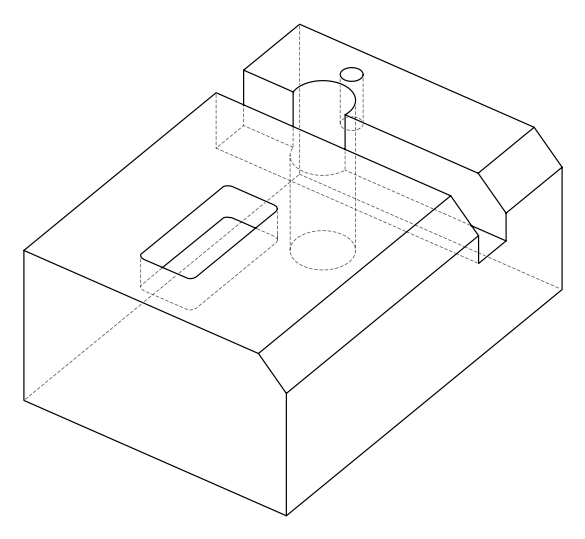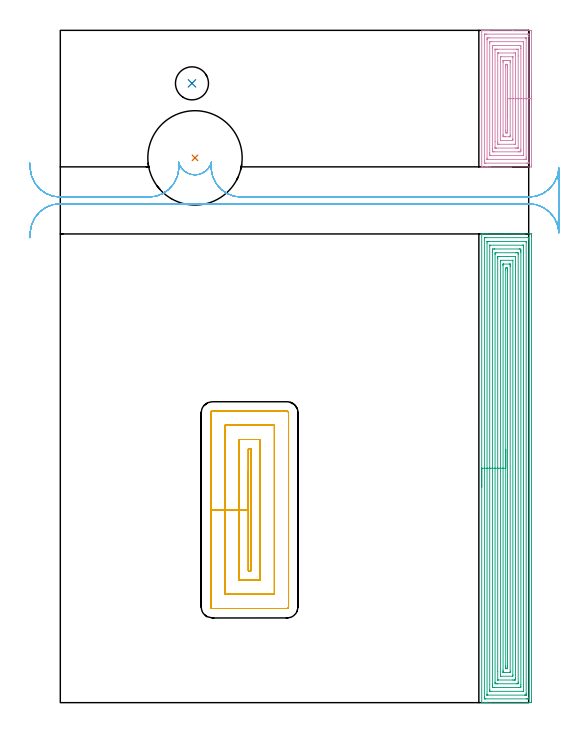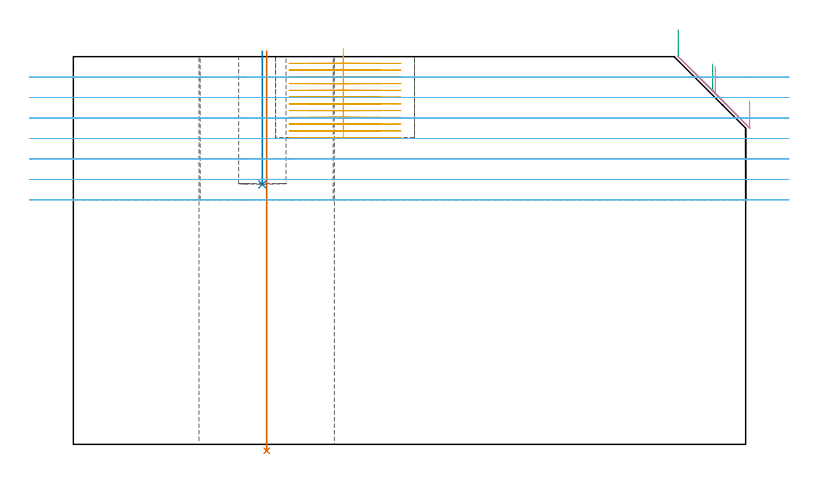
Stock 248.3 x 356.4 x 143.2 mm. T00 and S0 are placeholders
(PLAN: 6 operations, 4 tool changes, 57.8 min)
(1 INDEXABLE_INSERT_DRILL_THROUGH_HOLE_FROM_SOLID | STEP1HOLE | NXT0302_038 | 0.59 min | 281096 mm3)
(2 INDEXABLE_INSERT_DRILL_BLIND_HOLE_FROM_SOLID | STEP1POCKET | NXT0302_006 | 0.2 min | 11284 mm3)
(3 AREA_MILL | FG_CHAMFER_SURFACE | UGT0205_001 | 20.18 min | 89516 mm3)
(4 AREA_MILL_1 | FG_CHAMFER_SURFACE_1 | UGT0205_001 | 6.09 min | 28156 mm3)
(5 MILL_RECTANGULAR_POCKET | POCKET_RECTANGULAR_STRAIGHT | NXT0201_013 | Follow Part, ap 2.5, ae 75% | 21.38 min | 174932 mm3)
(6 MILL_RECTANGULAR_SLOT | SLOT_RECTANGULAR | UGT0201_004 | Follow Part, ap 8, ae 75% | 9.34 min | 421242 mm3)
(TOOL NXT0302_038 | Index. Insert Drill 50mm [880-D5000L50-04] | D50 PA176 FL200 Z2)
(TOOL NXT0302_006 | Index. Insert Drill 17.5mm [880-D1750L25-05] | D17.5 PA176 FL88 Z2)
(TOOL UGT0205_001 | Chamfer Mill 20 x 3 x 45 deg. | D20 FL50 Z2)
(TOOL NXT0201_013 | ENDMILL 10mm | D10 FL30 Z4)
(TOOL UGT0201_004 | End Mill 32 mm | D32 FL53 Z6)
(OP 1 INDEXABLE_INSERT_DRILL_THROUGH_HOLE_FROM_SOLID)
G17 G21 G94 G90
T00 M6
G54
G17 G0 G90 X71.4 Y288.8 S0 M3
G43 Z153.2 H1
G94 G81 G98 Z-2.373 F250. R145.2
G80
M5
M2
(OP 2 INDEXABLE_INSERT_DRILL_BLIND_HOLE_FROM_SOLID)
G17 G21 G94 G90
T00 M6
G54
G17 G0 G90 X69.8 Y328.3 S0 M3
G43 Z153.2 H1
G94 G81 G98 Z96. F250. R145.2
G80
M5
M2
(OP 3 AREA_MILL)
G17 G21 G94 G90
T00 M6
G54
G17 G0 G90 X223.4 Y114.25 S1061 M3
G43 Z153.2 H0
G94 G1 Y114.288 Z152.328 F250.
Y114.402 Z151.463
Y114.591 Z150.612
Y114.853 Z149.78
Y115.187 Z148.974
Y115.59 Z148.2
Y116.058 Z147.464
Y116.59 Z146.772
Y117.179 Z146.129
Y117.822 Z145.539
Y118.514 Z145.008
Y119.25 Z144.54
Y120.024 Z144.137
Y120.83 Z143.803
Y121.662 Z143.541
Y122.514 Z143.352
Y123.378 Z143.238
Y124.25 Z143.2
Y248.337
X223.406 Y248.49 Z143.193
X223.718 Y248.5 Z142.882
X224.074 Z142.526
X224.716 Z141.879
X225.917 Z140.68
X226.476 Z140.118
X235.73 Z130.867
X248.764 Z117.833
X249.365 Y248.495 Z117.233
X249.792 Y248.49 Z116.806
X249.795 Y248.328 Z116.803
X249.799 Y247.891 Z116.801
X249.8 Y247.449 Z116.8
Y1.06
X249.799 Y0.609 Z116.801
X249.795 Y0.172 Z116.803
X249.792 Y0.01 Z116.806
X249.365 Y0.005 Z117.233
X248.764 Y0. Z117.833
X227.957 Z138.638
X226.476 Z140.118
X225.917 Z140.68
X225.596 Z141.
X225.037 Z141.559
X224.716 Z141.879
X223.717 Z142.882
X223.495 Y0.005 Z143.104
X223.407 Y0.01 Z143.192
X223.4 Y0.163 Z143.2
Y124.25
X224.814 Z141.786
X224.815 Y246.005 Z141.785
X224.816 Y246.105 Z141.784
X224.825 Y246.49 Z141.775
X225.209 Y246.498 Z141.391
X225.596 Y246.499 Z141.004
X226.087 Y246.5 Z140.513
X247.604 Y246.499 Z118.996
X248.098 Y246.497 Z118.502
X248.295 Y246.49 Z118.305
X248.379 Y246.463 Z118.221
X248.384 Y246.207 Z118.216
X248.385 Y246.105 Z118.215
X248.386 Y245.313 Z118.214
X248.385 Y2.495 Z118.215
X248.384 Y2.395 Z118.216
X248.375 Y2.01 Z118.225
X247.991 Y2.002 Z118.609
X247.604 Y2.001 Z118.996
X247.113 Y2. Z119.487
X225.596 Y2.001 Z141.004
X225.102 Y2.003 Z141.498
X224.905 Y2.01 Z141.695
X224.821 Y2.037 Z141.779
X224.816 Y2.293 Z141.784
X224.815 Y2.395 Z141.785
X224.814 Y3.187 Z141.786
Y124.25
X226.228 Z140.372
X226.229 Y243.678 Z140.371
X226.234 Y244.32 Z140.366
X226.235 Y244.444 Z140.365
X226.245 Y244.49 Z140.355
X226.303 Y244.496 Z140.297
X226.476 Y244.498 Z140.124
X227.179 Y244.5 Z139.421
X246.546 Z120.054
X246.724 Y244.498 Z119.876
X246.901 Y244.494 Z119.699
X246.95 Y244.49 Z119.65
X246.965 Y244.484 Z119.635
X246.967 Y244.47 Z119.633
X246.97 Y244.404 Z119.63
X246.971 Y244.32 Z119.629
Y244.069
Y4.822
X246.966 Y4.18 Z119.634
X246.965 Y4.056 Z119.635
X246.955 Y4.009 Z119.645
X246.897 Y4.004 Z119.703
X246.724 Y4.002 Z119.876
X246.021 Y4. Z120.579
X226.654 Z139.946
X226.476 Y4.002 Z140.124
X226.299 Y4.006 Z140.301
X226.25 Y4.01 Z140.35
X226.235 Y4.016 Z140.365
X226.233 Y4.03 Z140.367
X226.23 Y4.096 Z140.37
X226.229 Y4.18 Z140.371
Y4.431
X226.228 Y124.25 Z140.372
X227.643 Z138.957
Y242.244
X227.645 Y242.445 Z138.955
X227.647 Y242.479 Z138.953
X227.65 Y242.49 Z138.95
X227.656 Y242.493 Z138.944
X227.708 Y242.497 Z138.892
X227.814 Y242.499 Z138.786
X244.997 Y242.5 Z121.603
X245.389 Y242.498 Z121.211
X245.487 Y242.496 Z121.113
X245.536 Y242.491 Z121.064
X245.551 Y242.487 Z121.049
X245.552 Y242.473 Z121.048
X245.555 Y242.374 Z121.045
X245.557 Y241.932 Z121.043
Y241.642
Y6.256
X245.555 Y6.055 Z121.045
X245.553 Y6.021 Z121.047
X245.55 Y6.01 Z121.05
X245.544 Y6.007 Z121.056
X245.492 Y6.003 Z121.108
X245.386 Y6.001 Z121.214
X228.203 Y6. Z138.397
X227.811 Y6.002 Z138.789
X227.713 Y6.004 Z138.887
X227.665 Y6.009 Z138.935
X227.649 Y6.013 Z138.951
X227.648 Y6.027 Z138.952
X227.645 Y6.126 Z138.955
X227.643 Y6.568 Z138.957
Y6.858
Y124.25
X229.057 Z137.543
Y239.025
X229.061 Y239.856 Z137.539
X229.063 Y239.912 Z137.537
X229.117 Y240.49 Z137.483
X229.367 Y240.496 Z137.233
X229.998 Y240.499 Z136.602
X230.244 Y240.5 Z136.356
X243.202 Y240.499 Z123.398
X243.45 Y240.498 Z123.15
X244.083 Y240.49 Z122.517
X244.137 Y239.856 Z122.463
X244.14 Y239.799 Z122.46
X244.143 Y238.964 Z122.457
Y238.902
Y9.475
X244.139 Y8.644 Z122.461
X244.137 Y8.588 Z122.463
X244.083 Y8.01 Z122.517
X243.833 Y8.004 Z122.767
X243.202 Y8.001 Z123.398
X242.957 Y8. Z123.643
X229.998 Y8.001 Z136.602
X229.75 Y8.002 Z136.85
X229.117 Y8.01 Z137.483
X229.063 Y8.644 Z137.537
X229.06 Y8.701 Z137.54
X229.057 Y9.536 Z137.543
Y9.598
Y124.25
X230.471 Z136.129
X230.472 Y237.591 Z136.128
X230.474 Y238.071 Z136.126
X230.478 Y238.476 Z136.122
X230.878 Y238.49 Z135.722
X231.336 Y238.499 Z135.264
X241.442 Y238.5 Z125.158
X241.9 Y238.499 Z124.7
X242.322 Y238.49 Z124.278
X242.722 Y238.474 Z123.878
X242.726 Y238.071 Z123.874
X242.728 Y237.659 Z123.872
X242.729 Y10.909 Z123.871
X242.726 Y10.429 Z123.874
X242.722 Y10.024 Z123.878
X242.322 Y10.01 Z124.278
X241.864 Y10.001 Z124.736
X231.758 Y10. Z134.842
X231.3 Y10.001 Z135.3
X230.878 Y10.01 Z135.722
X230.478 Y10.026 Z136.122
X230.474 Y10.429 Z136.126
X230.472 Y10.841 Z136.128
X230.471 Y124.25 Z136.129
X231.885 Z134.715
Y235.393
X231.886 Y236.156 Z134.714
X231.888 Y236.286 Z134.712
X231.892 Y236.467 Z134.708
X232.216 Y236.49 Z134.384
X232.429 Y236.498 Z134.171
X232.639 Y236.499 Z133.961
X233.308 Y236.5 Z133.292
X241.231 Z125.369
X241.282 Y236.498 Z125.318
X241.298 Y236.494 Z125.302
X241.308 Y236.489 Z125.292
X241.311 Y236.469 Z125.289
X241.314 Y236.415 Z125.286
X241.315 Y232.047 Z125.285
Y13.107
X241.314 Y12.344 Z125.286
X241.312 Y12.214 Z125.288
X241.308 Y12.033 Z125.292
X240.984 Y12.01 Z125.616
X240.771 Y12.002 Z125.829
X240.561 Y12.001 Z126.039
X239.892 Y12. Z126.708
X231.969 Z134.631
X231.918 Y12.002 Z134.682
X231.902 Y12.006 Z134.698
X231.892 Y12.011 Z134.708
X231.89 Y12.031 Z134.71
X231.886 Y12.085 Z134.714
X231.885 Y16.58 Z134.715
Y124.25
X233.3 Z133.3
Y233.83
Y234.052
X233.307 Y234.488 Z133.293
X233.519 Y234.5 Z133.081
X239.681 Z126.919
X239.894 Y234.489 Z126.706
X239.9 Y234.426 Z126.7
X239.901 Y14.67 Z126.699
X239.9 Y14.448 Z126.7
X239.893 Y14.012 Z126.707
X239.681 Y14. Z126.919
X233.519 Z133.081
X233.306 Y14.011 Z133.294
X233.3 Y14.074 Z133.3
Y124.25
X234.714 Z131.886
Y231.822
X234.717 Y232.393 Z131.883
X234.72 Y232.476 Z131.88
X234.722 Y232.49 Z131.878
X234.737 Y232.493 Z131.863
X234.778 Y232.497 Z131.822
X234.945 Y232.499 Z131.655
X238.133 Y232.5 Z128.467
X238.333 Y232.497 Z128.267
X238.433 Y232.493 Z128.167
X238.477 Y232.49 Z128.123
X238.479 Y232.461 Z128.121
X238.484 Y232.143 Z128.116
X238.485 Y231.822 Z128.115
X238.486 Y231.248 Z128.114
Y16.678
X238.483 Y16.107 Z128.117
X238.48 Y16.024 Z128.12
X238.478 Y16.01 Z128.122
X238.463 Y16.007 Z128.137
X238.422 Y16.003 Z128.178
X238.255 Y16.001 Z128.345
X235.067 Y16. Z131.533
X234.867 Y16.003 Z131.733
X234.768 Y16.007 Z131.832
X234.723 Y16.01 Z131.877
X234.721 Y16.039 Z131.879
X234.716 Y16.357 Z131.884
X234.715 Y16.678 Z131.885
X234.714 Y17.252 Z131.886
Y124.25
X236.128 Z130.472
Y229.144
X236.129 Y230.037 Z130.471
X236.13 Y230.067 Z130.47
X236.16 Y230.49 Z130.44
X236.588 Y230.495 Z130.012
X237.04 Y230.49 Z129.56
X237.069 Y230.037 Z129.531
X237.071 Y230.006 Z129.529
X237.072 Y229.144 Z129.528
Y19.356
X237.071 Y18.463 Z129.529
X237.07 Y18.433 Z129.53
X237.04 Y18.01 Z129.56
X236.612 Y18.005 Z129.988
X236.16 Y18.01 Z130.44
X236.131 Y18.463 Z130.469
X236.129 Y18.494 Z130.471
X236.128 Y19.356 Z130.472
Y124.25
Y125.122 Z130.51
Y125.986 Z130.624
Y126.838 Z130.813
Y127.67 Z131.075
Y128.476 Z131.409
Y129.25 Z131.812
Y129.986 Z132.281
Y130.678 Z132.812
Y131.321 Z133.401
Y131.91 Z134.044
Y132.442 Z134.736
Y132.91 Z135.472
Y133.313 Z136.246
Y133.647 Z137.052
Y133.909 Z137.884
Y134.098 Z138.736
Y134.212 Z139.6
Y134.25 Z140.472
G0 Z153.2
M5
M2
(OP 4 AREA_MILL_1)
G17 G21 G94 G90
T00 M6
G54
G17 G0 G90 X249.8 Y330.2 S1061 M3
G43 Z153.2 H0
Z126.8
G94 G1 Y330.162 Z125.928 F250.
Y330.048 Z125.064
Y329.859 Z124.212
Y329.597 Z123.38
Y329.263 Z122.574
Y328.86 Z121.8
Y328.392 Z121.064
Y327.86 Z120.372
Y327.271 Z119.729
Y326.628 Z119.14
Y325.936 Z118.609
Y325.2 Z118.14
Y324.426 Z117.737
Y323.62 Z117.403
Y322.788 Z117.141
Y321.936 Z116.952
Y321.072 Z116.838
Y320.2 Z116.8
Y284.579
X249.795 Y284.123 Z116.803
X249.791 Y284.01 Z116.805
X249.673 Y284. Z116.924
X227.929 Z138.666
X227.357 Z139.237
X226.74 Z139.857
X226.476 Z140.12
X225.86 Z140.737
X225.596 Z141.
X225.069 Z141.53
X224.363 Z142.236
X223.836 Z142.763
X223.661 Z142.938
X223.495 Y284.004 Z143.104
X223.406 Y284.01 Z143.192
X223.4 Y284.133 Z143.2
Y356.267
X223.406 Y356.39 Z143.192
X223.661 Y356.4 Z142.938
X224.363 Z142.236
X225.069 Z141.53
X225.596 Z141.
X225.86 Z140.737
X226.476 Z140.12
X226.74 Z139.857
X227.357 Z139.237
X239.967 Z126.63
X248.793 Z117.804
X249.365 Y356.395 Z117.232
X249.791 Y356.391 Z116.806
X249.795 Y356.257 Z116.803
X249.799 Y355.821 Z116.801
X249.8 Y355.381 Z116.8
Y320.2
X248.386 Z118.214
X248.385 Y286.36 Z118.215
X248.384 Y286.162 Z118.216
X248.381 Y286.064 Z118.219
X248.379 Y286.022 Z118.221
X248.314 Y286.01 Z118.286
X247.957 Y286.002 Z118.643
X247.604 Y286.001 Z118.996
X247.079 Y286. Z119.521
X225.596 Y286.001 Z141.004
X225.068 Y286.003 Z141.532
X224.899 Y286.01 Z141.701
X224.821 Y286.017 Z141.779
X224.816 Y286.258 Z141.784
X224.815 Y286.36 Z141.785
X224.814 Y287.151 Z141.786
X224.815 Y354.04 Z141.785
X224.816 Y354.238 Z141.784
X224.819 Y354.336 Z141.781
X224.821 Y354.378 Z141.779
X224.886 Y354.39 Z141.714
X225.243 Y354.398 Z141.357
X225.596 Y354.399 Z141.004
X226.121 Y354.4 Z140.479
X247.604 Y354.399 Z118.996
X248.132 Y354.397 Z118.468
X248.301 Y354.39 Z118.299
X248.379 Y354.383 Z118.221
X248.384 Y354.142 Z118.216
X248.385 Y354.04 Z118.215
X248.386 Y353.249 Z118.214
Y320.2
X246.972 Z119.628
X246.971 Y288.781 Z119.629
X246.966 Y288.141 Z119.634
X246.965 Y288.024 Z119.635
X246.854 Y288.009 Z119.746
X246.724 Y288.005 Z119.876
X245.982 Y288. Z120.618
X245.843 Z120.757
X226.615 Z139.985
X226.476 Y288.001 Z140.124
X226.337 Y288.005 Z140.263
X226.246 Y288.01 Z140.354
X226.234 Y288.017 Z140.366
X226.232 Y288.028 Z140.368
X226.23 Y288.057 Z140.37
X226.229 Y288.141 Z140.371
Y288.392
Y351.369
Y351.619
X226.234 Y352.259 Z140.366
X226.235 Y352.376 Z140.365
X226.346 Y352.391 Z140.254
X226.476 Y352.395 Z140.124
X227.218 Y352.4 Z139.382
X227.357 Z139.243
X246.585 Z120.015
X246.724 Y352.399 Z119.876
X246.863 Y352.395 Z119.737
X246.954 Y352.39 Z119.646
X246.966 Y352.383 Z119.634
X246.968 Y352.372 Z119.632
X246.97 Y352.343 Z119.63
X246.971 Y352.259 Z119.629
Y352.008
X246.972 Y320.2 Z119.628
X245.557 Z121.043
Y290.812
X245.554 Y290.214 Z121.046
X245.551 Y290.02 Z121.049
X245.364 Y290.01 Z121.236
X244.963 Y290.001 Z121.637
X244.886 Y290. Z121.714
X228.16 Z138.44
X227.821 Y290.005 Z138.779
X227.658 Y290.01 Z138.942
X227.65 Y290.101 Z138.95
X227.644 Y290.522 Z138.956
X227.643 Y290.812 Z138.957
Y291.414
Y349.588
X227.646 Y350.186 Z138.954
X227.65 Y350.38 Z138.95
X227.836 Y350.39 Z138.764
X228.237 Y350.399 Z138.363
X228.314 Y350.4 Z138.286
X245.04 Z121.56
X245.379 Y350.395 Z121.221
X245.542 Y350.39 Z121.058
X245.55 Y350.299 Z121.05
X245.556 Y349.878 Z121.044
X245.557 Y349.588 Z121.043
Y348.986
Y320.2
X244.143 Z122.457
Y293.423
X244.139 Y292.593 Z122.461
X244.137 Y292.539 Z122.463
X244.083 Y292.01 Z122.517
X243.785 Y292.004 Z122.815
X243.202 Y292.001 Z123.398
X242.909 Y292. Z123.691
X229.998 Y292.001 Z136.602
X229.702 Y292.002 Z136.898
X229.117 Y292.01 Z137.483
X229.064 Y292.593 Z137.536
X229.061 Y292.651 Z137.539
X229.057 Y293.484 Z137.543
Y293.545
Y346.977
X229.061 Y347.807 Z137.539
X229.063 Y347.861 Z137.537
X229.117 Y348.39 Z137.483
X229.415 Y348.396 Z137.185
X229.998 Y348.399 Z136.602
X230.291 Y348.4 Z136.309
X243.202 Y348.399 Z123.398
X243.498 Y348.398 Z123.102
X244.083 Y348.39 Z122.517
X244.136 Y347.807 Z122.464
X244.139 Y347.749 Z122.461
X244.143 Y346.916 Z122.457
Y346.855
Y320.2
X242.729 Z123.871
Y294.374
X242.728 Y294.169 Z123.872
X242.725 Y294.066 Z123.875
X242.722 Y294.022 Z123.878
X242.685 Y294.007 Z123.915
X242.322 Y294.003 Z124.278
X241.812 Y294. Z124.788
X241.442 Z125.158
X231.248 Z135.352
X230.878 Y294.003 Z135.722
X230.509 Y294.01 Z136.091
X230.478 Y294.02 Z136.122
X230.475 Y294.055 Z136.125
X230.472 Y294.128 Z136.128
X230.471 Y297.547 Z136.129
Y346.025
X230.472 Y346.231 Z136.128
X230.475 Y346.334 Z136.125
X230.478 Y346.378 Z136.122
X230.515 Y346.392 Z136.085
X230.878 Y346.397 Z135.722
X231.388 Y346.4 Z135.212
X231.758 Z134.842
X241.952 Z124.648
X242.322 Y346.397 Z124.278
X242.691 Y346.39 Z123.909
X242.722 Y346.38 Z123.878
X242.725 Y346.345 Z123.875
X242.728 Y346.272 Z123.872
X242.729 Y342.797 Z123.871
Y320.2
X241.315 Z125.285
X241.314 Y296.285 Z125.286
X241.313 Y296.156 Z125.287
X241.31 Y296.061 Z125.29
X241.308 Y296.022 Z125.292
X241.176 Y296.01 Z125.424
X240.869 Y296.003 Z125.731
X240.715 Y296. Z125.885
X232.639 Z133.961
X231.909 Y296.003 Z134.691
X231.9 Y296.01 Z134.7
X231.892 Y296.02 Z134.708
X231.89 Y296.156 Z134.71
X231.886 Y296.917 Z134.714
X231.885 Y297.046 Z134.715
X231.886 Y344.115 Z134.714
X231.887 Y344.244 Z134.713
X231.89 Y344.339 Z134.71
X231.892 Y344.378 Z134.708
X232.024 Y344.39 Z134.576
X232.331 Y344.397 Z134.269
X232.485 Y344.4 Z134.115
X240.561 Z126.039
X241.291 Y344.397 Z125.309
X241.3 Y344.39 Z125.3
X241.308 Y344.38 Z125.292
X241.31 Y344.244 Z125.29
X241.314 Y343.483 Z125.286
X241.315 Y343.354 Z125.285
Y320.2
X239.9 Z126.7
Y298.827
X239.898 Y298.607 Z126.702
X239.893 Y298.384 Z126.707
X239.879 Y298.01 Z126.721
X239.681 Y298.002 Z126.919
X239.618 Y298.001 Z126.982
X233.456 Y298. Z133.144
X233.334 Y298.007 Z133.266
X233.308 Y298.01 Z133.292
X233.304 Y298.022 Z133.296
X233.301 Y298.042 Z133.299
X233.3 Y298.064 Z133.3
Y298.158
Y341.573
X233.302 Y341.793 Z133.298
X233.307 Y342.016 Z133.293
X233.321 Y342.39 Z133.279
X233.519 Y342.398 Z133.081
X233.582 Y342.399 Z133.018
X239.744 Y342.4 Z126.856
X239.866 Y342.393 Z126.734
X239.892 Y342.39 Z126.708
X239.896 Y342.378 Z126.704
X239.899 Y342.358 Z126.701
X239.9 Y342.336 Z126.7
Y342.241
Y320.2
X238.486 Z128.114
Y300.927
X238.485 Y300.608 Z128.115
X238.48 Y300.043 Z128.12
X238.478 Y300.01 Z128.122
X238.446 Y300.007 Z128.154
X238.371 Y300.003 Z128.229
X238.221 Y300.001 Z128.379
X237.92 Y300. Z128.68
X235.881 Z130.719
X235.28 Y300.003 Z131.32
X234.995 Y300.006 Z131.605
X234.721 Y300.021 Z131.879
X234.717 Y300.287 Z131.883
X234.715 Y300.608 Z131.885
X234.714 Y301.18 Z131.886
Y339.473
X234.715 Y339.792 Z131.885
X234.72 Y340.357 Z131.88
X234.722 Y340.39 Z131.878
X234.754 Y340.393 Z131.846
X234.829 Y340.397 Z131.771
X234.979 Y340.399 Z131.621
X235.28 Y340.4 Z131.32
X236.16 Z130.44
X237.319 Z129.281
X237.92 Y340.397 Z128.68
X238.205 Y340.394 Z128.395
X238.479 Y340.379 Z128.121
X238.483 Y340.113 Z128.117
X238.485 Y339.792 Z128.115
X238.486 Y339.22 Z128.114
Y320.2
X237.072 Z129.528
Y303.28
X237.07 Y302.389 Z129.53
X237.069 Y302.36 Z129.531
X237.04 Y302.01 Z129.56
X236.54 Y302.005 Z130.06
X236.16 Y302.01 Z130.44
X236.131 Y302.389 Z130.469
X236.13 Y302.42 Z130.47
X236.128 Y303.28 Z130.472
Y337.12
X236.13 Y338.011 Z130.47
X236.131 Y338.04 Z130.469
X236.16 Y338.39 Z130.44
X236.66 Y338.395 Z129.94
X237.04 Y338.39 Z129.56
X237.069 Y338.011 Z129.531
X237.07 Y337.98 Z129.53
X237.072 Y337.12 Z129.528
Y320.2
Y319.328 Z129.566
Y318.464 Z129.68
Y317.612 Z129.869
Y316.78 Z130.131
Y315.974 Z130.465
Y315.2 Z130.868
Y314.464 Z131.336
Y313.772 Z131.868
Y313.129 Z132.457
Y312.54 Z133.1
Y312.008 Z133.792
Y311.54 Z134.528
Y311.137 Z135.302
Y310.803 Z136.108
Y310.541 Z136.94
Y310.352 Z137.791
Y310.238 Z138.656
Y310.2 Z139.528
G0 Z153.2
M5
M2
(OP 5 MILL_RECTANGULAR_POCKET)
G17 G21 G94 G90
T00 M6
G54
G17 G0 G90 X99.7 Y122.695 S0 M3
G43 Z153.2 H0
Z146.2
G94 G1 Y102.2 Z140.708 F250.
Y69.9 F500.
X101.
Y134.5
X99.7
Y102.2
X94.7
Y64.9
X106.
Y139.5
X94.7
Y102.2
X87.2
Y57.4
X113.5
Y147.
X87.2
Y102.2
X79.7
Y50.8
G3 X80.6 Y49.9 R0.9
G1 X120.1
G3 X121. Y50.8 R0.9
G1 Y153.6
G3 X120.1 Y154.5 R0.9
G1 X80.6
G3 X79.7 Y153.6 R0.9
G1 Y102.2
Y101.2
G0 X99.7 Y122.695 Z143.708
G1 Y102.2 Z138.217 F250.
Y69.9 F500.
X101.
Y134.5
X99.7
Y102.2
X94.7
Y64.9
X106.
Y139.5
X94.7
Y102.2
X87.2
Y57.4
X113.5
Y147.
X87.2
Y102.2
X79.7
Y50.8
G3 X80.6 Y49.9 R0.9
G1 X120.1
G3 X121. Y50.8 R0.9
G1 Y153.6
G3 X120.1 Y154.5 R0.9
G1 X80.6
G3 X79.7 Y153.6 R0.9
G1 Y102.2
Y101.2
G0 X99.7 Y122.695 Z141.217
G1 Y102.2 Z135.725 F250.
Y69.9 F500.
X101.
Y134.5
X99.7
Y102.2
X94.7
Y64.9
X106.
Y139.5
X94.7
Y102.2
X87.2
Y57.4
X113.5
Y147.
X87.2
Y102.2
X79.7
Y50.8
G3 X80.6 Y49.9 R0.9
G1 X120.1
G3 X121. Y50.8 R0.9
G1 Y153.6
G3 X120.1 Y154.5 R0.9
G1 X80.6
G3 X79.7 Y153.6 R0.9
G1 Y102.2
Y101.2
G0 X99.7 Y122.695 Z138.725
G1 Y102.2 Z133.233 F250.
Y69.9 F500.
X101.
Y134.5
X99.7
Y102.2
X94.7
Y64.9
X106.
Y139.5
X94.7
Y102.2
X87.2
Y57.4
X113.5
Y147.
X87.2
Y102.2
X79.7
Y50.8
G3 X80.6 Y49.9 R0.9
G1 X120.1
G3 X121. Y50.8 R0.9
G1 Y153.6
G3 X120.1 Y154.5 R0.9
G1 X80.6
G3 X79.7 Y153.6 R0.9
G1 Y102.2
Y101.2
G0 X99.7 Y122.695 Z136.233
G1 Y102.2 Z130.742 F250.
Y69.9 F500.
X101.
Y134.5
X99.7
Y102.2
X94.7
Y64.9
X106.
Y139.5
X94.7
Y102.2
X87.2
Y57.4
X113.5
Y147.
X87.2
Y102.2
X79.7
Y50.8
G3 X80.6 Y49.9 R0.9
G1 X120.1
G3 X121. Y50.8 R0.9
G1 Y153.6
G3 X120.1 Y154.5 R0.9
G1 X80.6
G3 X79.7 Y153.6 R0.9
G1 Y102.2
Y101.2
G0 X99.7 Y122.695 Z133.742
G1 Y102.2 Z128.25 F250.
Y69.9 F500.
X101.
Y134.5
X99.7
Y102.2
X94.7
Y64.9
X106.
Y139.5
X94.7
Y102.2
X87.2
Y57.4
X113.5
Y147.
X87.2
Y102.2
X79.7
Y50.8
G3 X80.6 Y49.9 R0.9
G1 X120.1
G3 X121. Y50.8 R0.9
G1 Y153.6
G3 X120.1 Y154.5 R0.9
G1 X80.6
G3 X79.7 Y153.6 R0.9
G1 Y102.2
Y101.2
G0 X99.7 Y122.695 Z131.25
G1 Y102.2 Z125.758 F250.
Y69.9 F500.
X101.
Y134.5
X99.7
Y102.2
X94.7
Y64.9
X106.
Y139.5
X94.7
Y102.2
X87.2
Y57.4
X113.5
Y147.
X87.2
Y102.2
X79.7
Y50.8
G3 X80.6 Y49.9 R0.9
G1 X120.1
G3 X121. Y50.8 R0.9
G1 Y153.6
G3 X120.1 Y154.5 R0.9
G1 X80.6
G3 X79.7 Y153.6 R0.9
G1 Y102.2
Y101.2
G0 X99.7 Y122.695 Z128.758
G1 Y102.2 Z123.267 F250.
Y69.9 F500.
X101.
Y134.5
X99.7
Y102.2
X94.7
Y64.9
X106.
Y139.5
X94.7
Y102.2
X87.2
Y57.4
X113.5
Y147.
X87.2
Y102.2
X79.7
Y50.8
G3 X80.6 Y49.9 R0.9
G1 X120.1
G3 X121. Y50.8 R0.9
G1 Y153.6
G3 X120.1 Y154.5 R0.9
G1 X80.6
G3 X79.7 Y153.6 R0.9
G1 Y102.2
Y101.2
G0 X99.7 Y122.695 Z126.267
G1 Y102.2 Z120.775 F250.
Y69.9 F500.
X101.
Y134.5
X99.7
Y102.2
X94.7
Y64.9
X106.
Y139.5
X94.7
Y102.2
X87.2
Y57.4
X113.5
Y147.
X87.2
Y102.2
X79.7
Y50.8
G3 X80.6 Y49.9 R0.9
G1 X120.1
G3 X121. Y50.8 R0.9
G1 Y153.6
G3 X120.1 Y154.5 R0.9
G1 X80.6
G3 X79.7 Y153.6 R0.9
G1 Y102.2
Y101.2
G0 X99.7 Y122.695 Z123.775
G1 Y102.2 Z118.283 F250.
Y69.9 F500.
X101.
Y134.5
X99.7
Y102.2
X94.7
Y64.9
X106.
Y139.5
X94.7
Y102.2
X87.2
Y57.4
X113.5
Y147.
X87.2
Y102.2
X79.7
Y50.8
G3 X80.6 Y49.9 R0.9
G1 X120.1
G3 X121. Y50.8 R0.9
G1 Y153.6
G3 X120.1 Y154.5 R0.9
G1 X80.6
G3 X79.7 Y153.6 R0.9
G1 Y102.2
Y101.2
G0 X99.7 Y122.695 Z121.283
G1 Y102.2 Z115.792 F250.
Y69.9 F500.
X101.
Y134.5
X99.7
Y102.2
X94.7
Y64.9
X106.
Y139.5
X94.7
Y102.2
X87.2
Y57.4
X113.5
Y147.
X87.2
Y102.2
X79.7
Y50.8
G3 X80.6 Y49.9 R0.9
G1 X120.1
G3 X121. Y50.8 R0.9
G1 Y153.6
G3 X120.1 Y154.5 R0.9
G1 X80.6
G3 X79.7 Y153.6 R0.9
G1 Y102.2
Y101.2
G0 X99.7 Y122.695 Z118.792
G1 Y102.2 Z113.3 F250.
Y69.9 F500.
X101.
Y134.5
X99.7
Y102.2
X94.7
Y64.9
X106.
Y139.5
X94.7
Y102.2
X87.2
Y57.4
X113.5
Y147.
X87.2
Y102.2
X79.7
Y50.8
G3 X80.6 Y49.9 R0.9
G1 X120.1
G3 X121. Y50.8 R0.9
G1 Y153.6
G3 X120.1 Y154.5 R0.9
G1 X80.6
G3 X79.7 Y153.6 R0.9
G1 Y102.2
Y101.2
G0 Z153.2
M5
M2
(OP 6 MILL_RECTANGULAR_SLOT)
G17 G21 G94 G90
T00 M6
G54
G17 G0 G90 X-16.154 Y246.485 S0 M3
G43 Z153.2 H0
Z135.643
G94 G1 X-15.97 Y249.479 F250.
G2 X0. Y264.5 R16. F500.
G1 X248.3
G2 X263.483 Y253.548 R16.
G1 X263.511 Y253.538
G3 X264.3 Y258.49 R16.
G1 Y274.01
G3 X263.511 Y278.961 R16.
G1 X263.483 Y278.952
G2 X248.3 Y268. R16.
G1 X95.935
G2 X80.171 Y286.738 R16.
G1 X80.161 Y286.74
G2 X62.639 Y286.74 R9.
G1 X62.629 Y286.738
G2 X46.865 Y268. R16.
G1 X0.
G2 X-15.97 Y283.021 R16.
G1 X-16.154 Y286.015 F250.
G0 Y246.485 Z128.086
G1 X-15.97 Y249.479
G2 X0. Y264.5 R16. F500.
G1 X248.3
G2 X263.483 Y253.548 R16.
G1 X263.511 Y253.538
G3 X264.3 Y258.49 R16.
G1 Y274.01
G3 X263.511 Y278.961 R16.
G1 X263.483 Y278.952
G2 X248.3 Y268. R16.
G1 X95.935
G2 X80.171 Y286.738 R16.
G1 X80.161 Y286.74
G2 X62.639 Y286.74 R9.
G1 X62.629 Y286.738
G2 X46.865 Y268. R16.
G1 X0.
G2 X-15.97 Y283.021 R16.
G1 X-16.154 Y286.015 F250.
G0 Y246.485 Z120.529
G1 X-15.97 Y249.479
G2 X0. Y264.5 R16. F500.
G1 X248.3
G2 X264.085 Y251.114 R16.
G1 X264.115 Y251.11
G3 X264.3 Y253.528 R16.
G1 Y278.972
G3 X264.115 Y281.391 R16.
G1 X264.085 Y281.386
G2 X248.3 Y268. R16.
G1 X95.935
G2 X80.171 Y286.738 R16.
G1 X80.161 Y286.74
G2 X62.639 Y286.74 R9.
G1 X62.629 Y286.738
G2 X46.865 Y268. R16.
G1 X0.
G2 X-15.97 Y283.021 R16.
G1 X-16.154 Y286.015 F250.
G0 Y246.485 Z112.971
G1 X-15.97 Y249.479
G2 X0. Y264.5 R16. F500.
G1 X248.3
G2 X264.29 Y249.066 R16.
G1 Y283.434
G2 X248.3 Y268. R16.
G1 X95.935
G2 X80.171 Y286.738 R16.
G1 X80.161 Y286.74
G2 X62.639 Y286.74 R9.
G1 X62.629 Y286.738
G2 X46.865 Y268. R16.
G1 X0.
G2 X-15.97 Y283.021 R16.
G1 X-16.154 Y286.015 F250.
G0 Y246.485 Z105.414
G1 X-15.97 Y249.479
G2 X0. Y264.5 R16. F500.
G1 X248.3
G2 X264.29 Y249.066 R16.
G1 Y283.434
G2 X248.3 Y268. R16.
G1 X95.935
G2 X80.171 Y286.738 R16.
G1 X80.161 Y286.74
G2 X62.639 Y286.74 R9.
G1 X62.629 Y286.738
G2 X46.865 Y268. R16.
G1 X0.
G2 X-15.97 Y283.021 R16.
G1 X-16.154 Y286.015 F250.
G0 Y246.485 Z97.857
G1 X-15.97 Y249.479
G2 X0. Y264.5 R16. F500.
G1 X248.3
G2 X264.29 Y249.066 R16.
G1 Y283.434
G2 X248.3 Y268. R16.
G1 X95.935
G2 X80.171 Y286.738 R16.
G1 X80.161 Y286.74
G2 X62.639 Y286.74 R9.
G1 X62.629 Y286.738
G2 X46.865 Y268. R16.
G1 X0.
G2 X-15.97 Y283.021 R16.
G1 X-16.154 Y286.015 F250.
G0 Y246.485 Z90.3
G1 X-15.97 Y249.479
G2 X0. Y264.5 R16. F500.
G1 X248.3
G2 X264.29 Y249.066 R16.
G1 Y283.434
G2 X248.3 Y268. R16.
G1 X95.935
G2 X80.171 Y286.738 R16.
G1 X80.161 Y286.74
G2 X62.639 Y286.74 R9.
G1 X62.629 Y286.738
G2 X46.865 Y268. R16.
G1 X0.
G2 X-15.97 Y283.021 R16.
G1 X-16.154 Y286.015 F250.
G0 Z153.2
M5
M2
